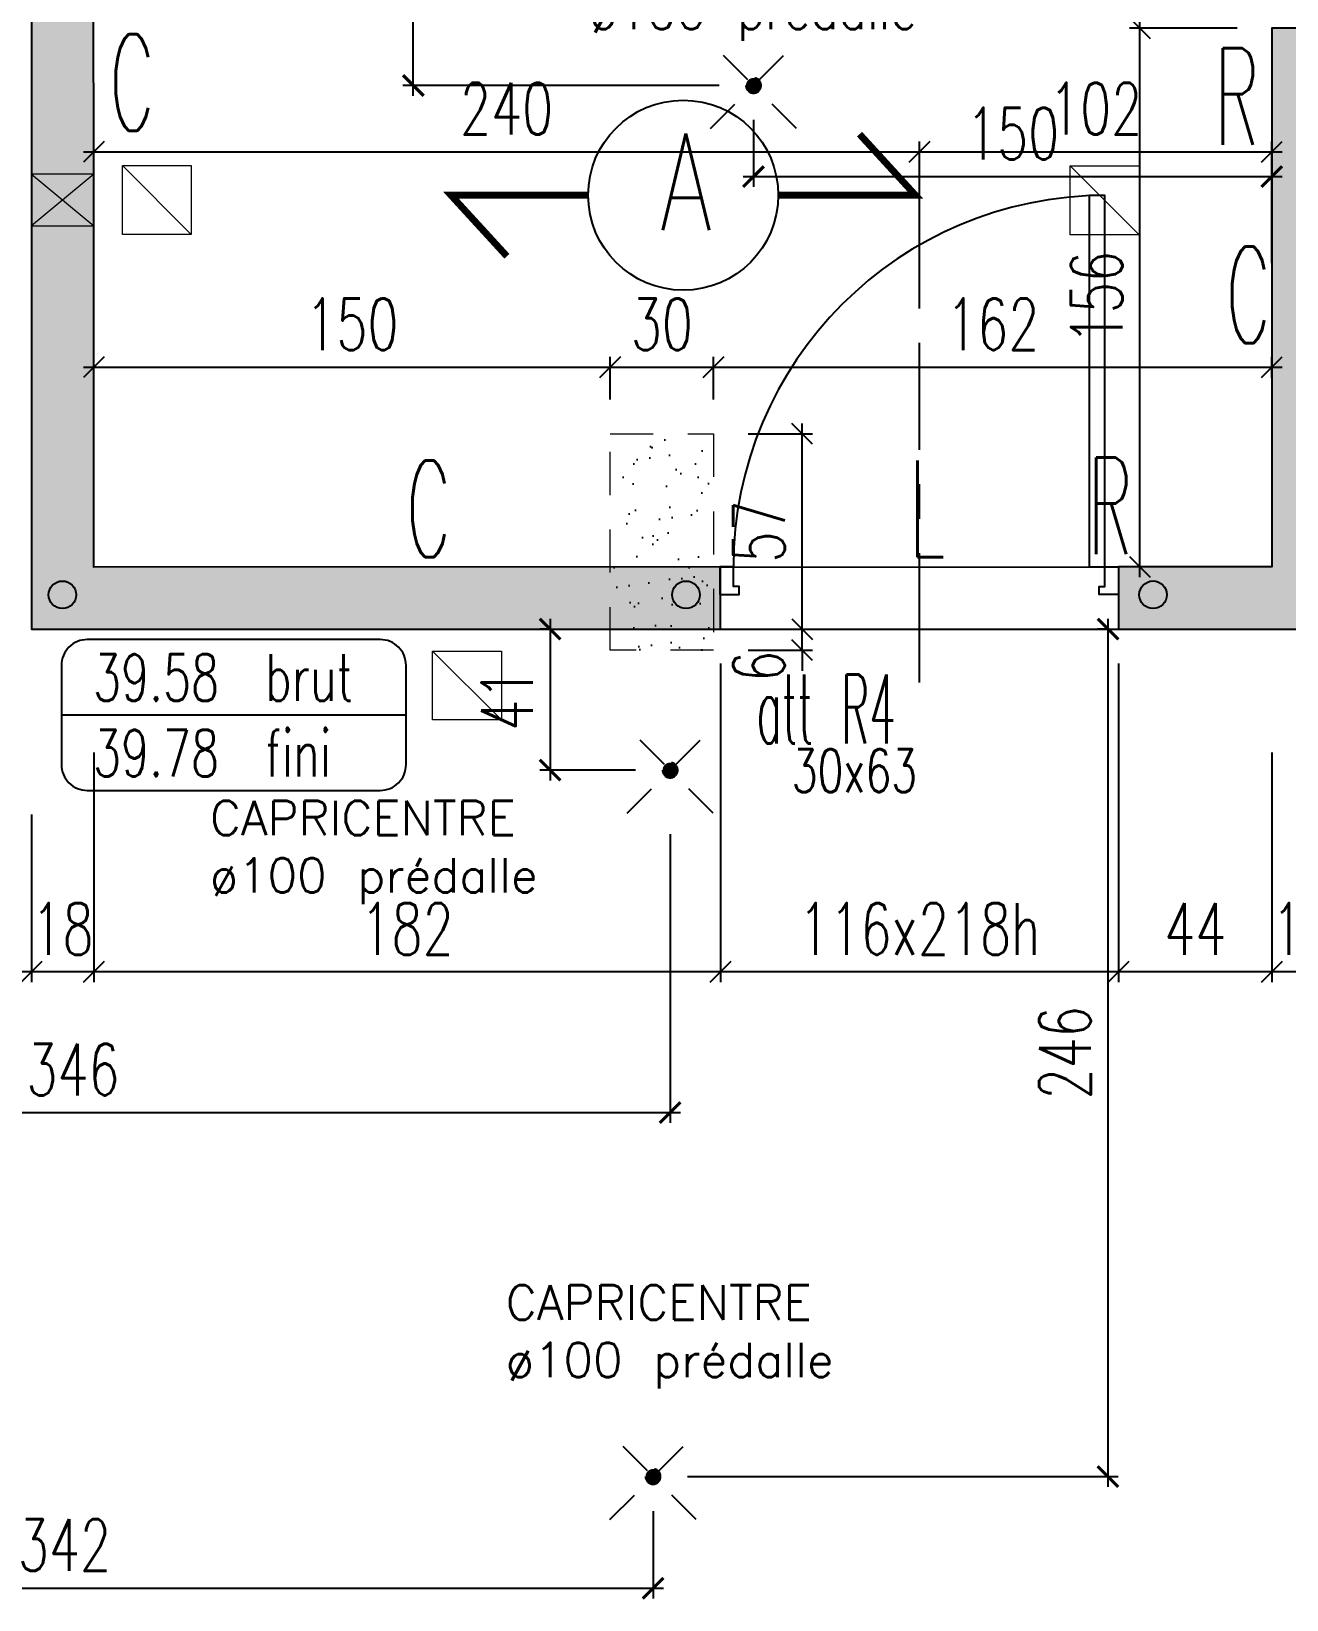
# Model space of a CAD drawing. Extents: x 308 to 787, y -199 to -146.
# Drawn here: x 369.744 to 373.385, y -172.167 to -167.617 of the extents above; entities that cross this region are included whole.
import ezdxf
from ezdxf.enums import TextEntityAlignment as Align

# ---------------------------------------------------------------- set-up
doc = ezdxf.new("R2010")
doc.units = 0
doc.header["$LTSCALE"] = 0.5
doc.header["$MEASUREMENT"] = 0
for name, pattern in [('AXES2', [1.125, 0.75, -0.125, 0.125, -0.125]), ('CACHE', [0.375, 0.25, -0.125]), ('CONTINU', [0]), ('DISCONTINU2', [0.375, 0.25, -0.125])]:
    doc.linetypes.add(name, pattern=pattern)
doc.layers.get('0').update_dxf_attribs({"linetype": 'CONTINUOUS'})
doc.layers.get('DEFPOINTS').update_dxf_attribs({"linetype": 'CONTINUOUS'})
doc.layers.add('00 - RESERVATIONS SPEC Plombier', color=90, linetype='CONTINUOUS', lineweight=20)
for name, color, linetype in [('_ SERTI RESERVATION', 210, 'CACHE'), ('AXES', 6, 'AXES2'), ('COTATION', 7, 'CONTINUOUS'), ('ELFOATTR', 7, 'CONTINUOUS'), ('HABILLAGE', 7, 'CONTINUOUS'), ('MURS', 3, 'CONTINUOUS'), ('PLANCHER', 7, 'CONTINUOUS'), ('POCHAGE', 254, 'CONTINUOUS'), ('POUTRES', 2, 'CONTINUOUS'), ('RAID', 1, 'CONTINUOUS'), ('RDC', 7, 'DISCONTINU2'), ('REPERE-CHAI', 4, 'CONTINUOUS'), ('REPERE-POUT', 4, 'CONTINUOUS'), ('REPERE-RAID', 4, 'CONTINUOUS')]:
    doc.layers.add(name, color=color, linetype=linetype)
doc.styles.add('ROMANS8', font='romans.shx', dxfattribs={"width": 0.7})
doc.styles.get("Standard").update_dxf_attribs({"font": 'txt.shx'})
doc.dimstyles.new('COT50 cm', dxfattribs={"dimtxt": 0.15, "dimasz": 0.06, "dimexe": 0.03, "dimexo": 0.1, "dimgap": 0.05, "dimtad": 1, "dimdec": 0, "dimlfac": 100, "dimzin": 0, "dimdsep": 46, "dimtxsty": 'ROMANS8', "dimblk1": 'OBLIQUE', "dimblk2": 'OBLIQUE', "dimsah": 1, "dimcen": 0.03, "dimdle": 0.03, "dimclrt": 1, "dimadec": 0, "dimazin": 0, "dimtfac": 1, "dimtdec": 0, "dimtmove": 0, "dimatfit": 3, "dimfxl": 0, "dimtolj": 1, "dimtzin": 0, "dimlwd": -1, "dimlwe": -1, "dimarcsym": 0})

# ---------------------------------------------------------------- blocks, each defined once
blk = doc.blocks.new('139')
at = {"layer": 'HABILLAGE', "color": 7}
blk.add_line((-0.6648, 0), (0.6648, 0), dxfattribs=at)
at = {"layer": 'HABILLAGE'}
blk.add_lwpolyline([(-0.5648, -0.291), (0.5648, -0.291, 0.414214), (0.6648, -0.191), (0.6648, 0.191, 0.414214), (0.5648, 0.291), (-0.5648, 0.291, 0.414214), (-0.6648, 0.191), (-0.6648, -0.191, 0.414214)], format="xyb", close=True, dxfattribs=at)
at = {"layer": 'HABILLAGE', "color": 1, "width": 0.7}
for s, p in [('brut', (0.1215, 0.054)), ('fini', (0.1215, -0.237))]:
    blk.add_text(s, height=0.18, dxfattribs=at).set_placement(p)
for tag, p in [('NIVBRUT', (-0.5425, 0.054)), ('NIVFINI', (-0.5425, -0.237))]:
    blk.add_attdef(tag, p, '', height=0.18, dxfattribs=at)
blk = doc.blocks.new('_Oblique')
at = {"layer": 'COTATION', "color": 0, "lineweight": -2}
blk.add_line((-0.5, -0.5), (0.5, 0.5), dxfattribs=at)
blk = doc.blocks.new('*D307')
at = {"layer": 'COTATION', "color": 0, "transparency": 16777216}
for p, q in [((372.9597, -169.201), (372.9597, -167.5774)), ((373.2423, -167.6074), (372.9297, -167.6074)), ((373.167, -169.171), (372.9297, -169.171))]:
    blk.add_line(p, q, dxfattribs=at)
at = {"layer": 'DEFPOINTS', "color": 0, "transparency": 16777216}
for p in [(372.9597, -167.6074), (373.3423, -167.6074), (373.267, -169.171)]:
    blk.add_point(p, dxfattribs=at)
at = {"layer": 'COTATION', "color": 0, "transparency": 16777216, "xscale": 0.06, "yscale": 0.06, "zscale": 0.06}
for p, rotation in [((372.9597, -167.6074), 90), ((372.9597, -169.171), 270)]:
    blk.add_blockref('_Oblique', p, dxfattribs=dict(at, rotation=rotation))
at = {"layer": 'COTATION', "color": 1, "transparency": 16777216, "insert": (372.8347, -168.3892), "char_height": 0.15, "attachment_point": 5, "rotation": 90, "style": 'ROMANS8'}
blk.add_mtext('\\A1;156', dxfattribs=at)
blk = doc.blocks.new('*D308')
at = {"layer": 'COTATION', "color": 0, "transparency": 16777216}
for p, q in [((373.2389, -166.4524), (372.9297, -166.4524)), ((372.9597, -167.6374), (372.9597, -166.4224)), ((373.2423, -167.6074), (372.9297, -167.6074))]:
    blk.add_line(p, q, dxfattribs=at)
at = {"layer": 'DEFPOINTS', "color": 0, "transparency": 16777216}
for p in [(372.9597, -166.4524), (373.3389, -166.4524), (373.3423, -167.6074)]:
    blk.add_point(p, dxfattribs=at)
at = {"layer": 'COTATION', "color": 0, "transparency": 16777216, "xscale": 0.06, "yscale": 0.06, "zscale": 0.06}
for p, rotation in [((372.9597, -166.4524), 90), ((372.9597, -167.6074), 270)]:
    blk.add_blockref('_Oblique', p, dxfattribs=dict(at, rotation=rotation))
at = {"layer": 'COTATION', "color": 1, "transparency": 16777216, "insert": (372.8347, -167.0287), "char_height": 0.15, "attachment_point": 5, "rotation": 90, "style": 'ROMANS8'}
blk.add_mtext('\\A1;116x218h', dxfattribs=at)
blk = doc.blocks.new('*D562')
at = {"layer": 'COTATION', "color": 0, "transparency": 16777216}
for p, q in [((373.3428, -169.7091), (373.3428, -170.376)), ((373.5228, -169.7091), (373.5228, -170.376)), ((373.5528, -170.346), (373.3128, -170.346))]:
    blk.add_line(p, q, dxfattribs=at)
at = {"layer": 'DEFPOINTS', "color": 0, "transparency": 16777216}
for p in [(373.3428, -169.6091), (373.5228, -169.6091), (373.3428, -170.346)]:
    blk.add_point(p, dxfattribs=at)
at = {"layer": 'COTATION', "color": 0, "transparency": 16777216, "xscale": 0.06, "yscale": 0.06, "zscale": 0.06, "rotation": 180}
blk.add_blockref('_Oblique', (373.3428, -170.346), dxfattribs=at)
at = {"layer": 'COTATION', "color": 0, "transparency": 16777216, "xscale": 0.06, "yscale": 0.06, "zscale": 0.06}
blk.add_blockref('_Oblique', (373.5228, -170.346), dxfattribs=at)
at = {"layer": 'COTATION', "color": 1, "transparency": 16777216, "insert": (373.4328, -170.221), "char_height": 0.15, "attachment_point": 5, "style": 'ROMANS8'}
blk.add_mtext('\\A1;18', dxfattribs=at)
blk = doc.blocks.new('*D563')
at = {"layer": 'COTATION', "color": 0, "transparency": 16777216}
for p, q in [((372.898, -169.4513), (372.898, -170.376)), ((373.3428, -169.7091), (373.3428, -170.376)), ((373.3728, -170.346), (372.868, -170.346))]:
    blk.add_line(p, q, dxfattribs=at)
at = {"layer": 'DEFPOINTS', "color": 0, "transparency": 16777216}
for p in [(372.898, -169.3513), (373.3428, -169.6091), (372.898, -170.346)]:
    blk.add_point(p, dxfattribs=at)
at = {"layer": 'COTATION', "color": 0, "transparency": 16777216, "xscale": 0.06, "yscale": 0.06, "zscale": 0.06, "rotation": 180}
blk.add_blockref('_Oblique', (372.898, -170.346), dxfattribs=at)
at = {"layer": 'COTATION', "color": 0, "transparency": 16777216, "xscale": 0.06, "yscale": 0.06, "zscale": 0.06}
blk.add_blockref('_Oblique', (373.3428, -170.346), dxfattribs=at)
at = {"layer": 'COTATION', "color": 1, "transparency": 16777216, "insert": (373.1204, -170.221), "char_height": 0.15, "attachment_point": 5, "style": 'ROMANS8'}
blk.add_mtext('\\A1;44', dxfattribs=at)
blk = doc.blocks.new('*D564')
at = {"layer": 'COTATION', "color": 0, "transparency": 16777216}
for p, q in [((371.743, -169.4513), (371.743, -170.376)), ((372.898, -169.4513), (372.898, -170.376)), ((372.928, -170.346), (371.713, -170.346))]:
    blk.add_line(p, q, dxfattribs=at)
at = {"layer": 'DEFPOINTS', "color": 0, "transparency": 16777216}
for p in [(371.743, -169.3513), (372.898, -169.3513), (371.743, -170.346)]:
    blk.add_point(p, dxfattribs=at)
at = {"layer": 'COTATION', "color": 0, "transparency": 16777216, "xscale": 0.06, "yscale": 0.06, "zscale": 0.06, "rotation": 180}
blk.add_blockref('_Oblique', (371.743, -170.346), dxfattribs=at)
at = {"layer": 'COTATION', "color": 0, "transparency": 16777216, "xscale": 0.06, "yscale": 0.06, "zscale": 0.06}
blk.add_blockref('_Oblique', (372.898, -170.346), dxfattribs=at)
at = {"layer": 'COTATION', "color": 1, "transparency": 16777216, "insert": (372.3205, -170.221), "char_height": 0.15, "attachment_point": 5, "style": 'ROMANS8'}
blk.add_mtext('\\A1;116x218h', dxfattribs=at)
blk = doc.blocks.new('*D565')
at = {"layer": 'COTATION', "color": 0, "transparency": 16777216}
for p, q in [((371.743, -169.4513), (371.743, -170.376)), ((369.9248, -169.7093), (369.9248, -170.376)), ((371.773, -170.346), (369.8948, -170.346))]:
    blk.add_line(p, q, dxfattribs=at)
at = {"layer": 'DEFPOINTS', "color": 0, "transparency": 16777216}
for p in [(371.743, -169.3513), (369.9248, -169.6093), (369.9248, -170.346)]:
    blk.add_point(p, dxfattribs=at)
at = {"layer": 'COTATION', "color": 0, "transparency": 16777216, "xscale": 0.06, "yscale": 0.06, "zscale": 0.06, "rotation": 180}
blk.add_blockref('_Oblique', (369.9248, -170.346), dxfattribs=at)
at = {"layer": 'COTATION', "color": 0, "transparency": 16777216, "xscale": 0.06, "yscale": 0.06, "zscale": 0.06}
blk.add_blockref('_Oblique', (371.743, -170.346), dxfattribs=at)
at = {"layer": 'COTATION', "color": 1, "transparency": 16777216, "insert": (370.8339, -170.221), "char_height": 0.15, "attachment_point": 5, "style": 'ROMANS8'}
blk.add_mtext('\\A1;182', dxfattribs=at)
blk = doc.blocks.new('*D566')
at = {"layer": 'COTATION', "color": 0, "transparency": 16777216}
for p, q in [((369.9248, -169.7093), (369.9248, -170.376)), ((369.7439, -169.8894), (369.7439, -170.376)), ((369.9548, -170.346), (369.7139, -170.346))]:
    blk.add_line(p, q, dxfattribs=at)
at = {"layer": 'DEFPOINTS', "color": 0, "transparency": 16777216}
for p in [(369.9248, -169.6093), (369.7439, -169.7894), (369.7439, -170.346)]:
    blk.add_point(p, dxfattribs=at)
at = {"layer": 'COTATION', "color": 0, "transparency": 16777216, "xscale": 0.06, "yscale": 0.06, "zscale": 0.06, "rotation": 180}
blk.add_blockref('_Oblique', (369.7439, -170.346), dxfattribs=at)
at = {"layer": 'COTATION', "color": 0, "transparency": 16777216, "xscale": 0.06, "yscale": 0.06, "zscale": 0.06}
blk.add_blockref('_Oblique', (369.9248, -170.346), dxfattribs=at)
at = {"layer": 'COTATION', "color": 1, "transparency": 16777216, "insert": (369.8344, -170.221), "char_height": 0.15, "attachment_point": 5, "style": 'ROMANS8'}
blk.add_mtext('\\A1;18', dxfattribs=at)
blk = doc.blocks.new('*D567')
at = {"layer": 'COTATION', "color": 0, "transparency": 16777216}
for p, q in [((368.1344, -169.8896), (368.1344, -170.376)), ((369.7439, -169.8894), (369.7439, -170.376)), ((369.7739, -170.346), (368.1044, -170.346))]:
    blk.add_line(p, q, dxfattribs=at)
at = {"layer": 'DEFPOINTS', "color": 0, "transparency": 16777216}
for p in [(368.1344, -169.7896), (369.7439, -169.7894), (368.1344, -170.346)]:
    blk.add_point(p, dxfattribs=at)
at = {"layer": 'COTATION', "color": 0, "transparency": 16777216, "xscale": 0.06, "yscale": 0.06, "zscale": 0.06, "rotation": 180}
blk.add_blockref('_Oblique', (368.1344, -170.346), dxfattribs=at)
at = {"layer": 'COTATION', "color": 0, "transparency": 16777216, "xscale": 0.06, "yscale": 0.06, "zscale": 0.06}
blk.add_blockref('_Oblique', (369.7439, -170.346), dxfattribs=at)
at = {"layer": 'COTATION', "color": 1, "transparency": 16777216, "insert": (368.9392, -170.221), "char_height": 0.15, "attachment_point": 5, "style": 'ROMANS8'}
blk.add_mtext('\\A1;161', dxfattribs=at)
blk = doc.blocks.new('*D771')
at = {"layer": 'COTATION', "color": 0, "transparency": 16777216}
for p, q in [((371.9796, -169.3513), (371.9796, -169.2913)), ((371.843, -169.3513), (372.0096, -169.3513)), ((371.9796, -169.4123), (371.9796, -169.3513)), ((371.8232, -169.4123), (372.0096, -169.4123)), ((371.9796, -169.4123), (371.9796, -169.4723))]:
    blk.add_line(p, q, dxfattribs=at)
at = {"layer": 'DEFPOINTS', "color": 0, "transparency": 16777216}
for p in [(371.743, -169.3513), (371.9796, -169.3513), (371.7232, -169.4123)]:
    blk.add_point(p, dxfattribs=at)
at = {"layer": 'COTATION', "color": 0, "transparency": 16777216, "xscale": 0.06, "yscale": 0.06, "zscale": 0.06}
for p, rotation in [((371.9796, -169.3513), 270), ((371.9796, -169.4123), 90)]:
    blk.add_blockref('_Oblique', p, dxfattribs=dict(at, rotation=rotation))
at = {"layer": 'COTATION', "color": 1, "transparency": 16777216, "insert": (371.8546, -169.4592), "char_height": 0.15, "attachment_point": 5, "rotation": 90, "style": 'ROMANS8'}
blk.add_mtext('\\A1;6', dxfattribs=at)
blk = doc.blocks.new('*D772')
at = {"layer": 'COTATION', "color": 0, "transparency": 16777216}
for p, q in [((371.9796, -169.3813), (371.9796, -168.7547)), ((371.8231, -168.7847), (372.0096, -168.7847)), ((371.843, -169.3513), (372.0096, -169.3513))]:
    blk.add_line(p, q, dxfattribs=at)
at = {"layer": 'DEFPOINTS', "color": 0, "transparency": 16777216}
for p in [(371.7231, -168.7847), (371.9796, -168.7847), (371.743, -169.3513)]:
    blk.add_point(p, dxfattribs=at)
at = {"layer": 'COTATION', "color": 0, "transparency": 16777216, "xscale": 0.06, "yscale": 0.06, "zscale": 0.06}
for p, rotation in [((371.9796, -168.7847), 90), ((371.9796, -169.3513), 270)]:
    blk.add_blockref('_Oblique', p, dxfattribs=dict(at, rotation=rotation))
at = {"layer": 'COTATION', "color": 1, "transparency": 16777216, "insert": (371.8546, -169.068), "char_height": 0.15, "attachment_point": 5, "rotation": 90, "style": 'ROMANS8'}
blk.add_mtext('\\A1;57', dxfattribs=at)
blk = doc.blocks.new('*D773')
at = {"layer": 'COTATION', "color": 0, "transparency": 16777216}
for p, q in [((369.8948, -168.5916), (371.4531, -168.5916)), ((369.9248, -168.6628), (369.9248, -168.5616)), ((371.4231, -168.6847), (371.4231, -168.5616))]:
    blk.add_line(p, q, dxfattribs=at)
at = {"layer": 'DEFPOINTS', "color": 0, "transparency": 16777216}
for p in [(371.4231, -168.5916), (369.9248, -168.7628), (371.4231, -168.7847)]:
    blk.add_point(p, dxfattribs=at)
at = {"layer": 'COTATION', "color": 0, "transparency": 16777216, "xscale": 0.06, "yscale": 0.06, "zscale": 0.06, "rotation": 180}
blk.add_blockref('_Oblique', (369.9248, -168.5916), dxfattribs=at)
at = {"layer": 'COTATION', "color": 0, "transparency": 16777216, "xscale": 0.06, "yscale": 0.06, "zscale": 0.06}
blk.add_blockref('_Oblique', (371.4231, -168.5916), dxfattribs=at)
at = {"layer": 'COTATION', "color": 1, "transparency": 16777216, "insert": (370.674, -168.4666), "char_height": 0.15, "attachment_point": 5, "style": 'ROMANS8'}
blk.add_mtext('\\A1;150', dxfattribs=at)
blk = doc.blocks.new('*D774')
at = {"layer": 'COTATION', "color": 0, "transparency": 16777216}
for p, q in [((371.3931, -168.5916), (371.7531, -168.5916)), ((371.4231, -168.6847), (371.4231, -168.5616)), ((371.7231, -168.6847), (371.7231, -168.5616))]:
    blk.add_line(p, q, dxfattribs=at)
at = {"layer": 'DEFPOINTS', "color": 0, "transparency": 16777216}
for p in [(371.7231, -168.5916), (371.4231, -168.7847), (371.7231, -168.7847)]:
    blk.add_point(p, dxfattribs=at)
at = {"layer": 'COTATION', "color": 0, "transparency": 16777216, "xscale": 0.06, "yscale": 0.06, "zscale": 0.06, "rotation": 180}
blk.add_blockref('_Oblique', (371.4231, -168.5916), dxfattribs=at)
at = {"layer": 'COTATION', "color": 0, "transparency": 16777216, "xscale": 0.06, "yscale": 0.06, "zscale": 0.06}
blk.add_blockref('_Oblique', (371.7231, -168.5916), dxfattribs=at)
at = {"layer": 'COTATION', "color": 1, "transparency": 16777216, "insert": (371.5731, -168.4666), "char_height": 0.15, "attachment_point": 5, "style": 'ROMANS8'}
blk.add_mtext('\\A1;30', dxfattribs=at)
blk = doc.blocks.new('*D775')
at = {"layer": 'COTATION', "color": 0, "transparency": 16777216}
for p, q in [((371.6931, -168.5916), (373.3727, -168.5916)), ((371.7231, -168.6847), (371.7231, -168.5616)), ((373.3427, -168.6217), (373.3427, -168.5616))]:
    blk.add_line(p, q, dxfattribs=at)
at = {"layer": 'DEFPOINTS', "color": 0, "transparency": 16777216}
for p in [(373.3427, -168.5916), (373.3427, -168.7217), (371.7231, -168.7847)]:
    blk.add_point(p, dxfattribs=at)
at = {"layer": 'COTATION', "color": 0, "transparency": 16777216, "xscale": 0.06, "yscale": 0.06, "zscale": 0.06, "rotation": 180}
blk.add_blockref('_Oblique', (371.7231, -168.5916), dxfattribs=at)
at = {"layer": 'COTATION', "color": 0, "transparency": 16777216, "xscale": 0.06, "yscale": 0.06, "zscale": 0.06}
blk.add_blockref('_Oblique', (373.3427, -168.5916), dxfattribs=at)
at = {"layer": 'COTATION', "color": 1, "transparency": 16777216, "insert": (372.5329, -168.4666), "char_height": 0.15, "attachment_point": 5, "style": 'ROMANS8'}
blk.add_mtext('\\A1;162', dxfattribs=at)
blk = doc.blocks.new('A$C6B096A38')
at = {"layer": 'POCHAGE'}
h = blk.add_hatch(dxfattribs=at)
h.set_pattern_fill('AR-SAND', color=0, scale=0.07)
h.set_pattern_definition([(37.5, (-513.79323, 160.44126), (-0.004409535, 0.134877664), [0, -0.1064, 0, -0.119, 0, -0.11375]), (7.5, (-513.79323, 160.44126), (0.12388437, 0.197550225), [0, -0.0574, 0, -0.0959, 0, -0.03675]), (327.5, (-513.87933, 160.44126), (0.21798993, 0.000396134), [0, -0.035, 0, -0.126, 0, -0.1645]), (317.5, (-513.87933, 160.44126), (0.21042886, 0.06143729), [0, -0.0175, 0, -0.0826, 0, -0.0945])])
h.paths.add_polyline_path([(25.6273, -8.3435), (25.3273, -8.3435), (25.3274, -8.971), (25.6274, -8.971)])
at = {"layer": 'RDC', "linetype": 'CACHE', "lineweight": 15}
blk.add_lwpolyline([(25.6274, -8.971), (25.3274, -8.971), (25.3273, -8.3435), (25.6273, -8.3435)], close=True, dxfattribs=at)
blk = doc.blocks.new('*D1010')
at = {"layer": 'COTATION', "color": 0, "transparency": 16777216}
for p, q in [((369.9248, -168.3757), (369.9248, -167.9361)), ((372.3205, -168.4206), (372.3205, -167.9361)), ((369.8948, -167.9661), (372.3505, -167.9661))]:
    blk.add_line(p, q, dxfattribs=at)
at = {"layer": 'DEFPOINTS', "color": 0, "transparency": 16777216}
for p in [(372.3205, -167.9661), (369.9248, -168.4757), (372.3205, -168.5206)]:
    blk.add_point(p, dxfattribs=at)
at = {"layer": 'COTATION', "color": 0, "transparency": 16777216, "xscale": 0.06, "yscale": 0.06, "zscale": 0.06, "rotation": 180}
blk.add_blockref('_Oblique', (369.9248, -167.9661), dxfattribs=at)
at = {"layer": 'COTATION', "color": 0, "transparency": 16777216, "xscale": 0.06, "yscale": 0.06, "zscale": 0.06}
blk.add_blockref('_Oblique', (372.3205, -167.9661), dxfattribs=at)
at = {"layer": 'COTATION', "color": 1, "transparency": 16777216, "insert": (371.1226, -167.8411), "char_height": 0.15, "attachment_point": 5, "style": 'ROMANS8'}
blk.add_mtext('\\A1;240', dxfattribs=at)
blk = doc.blocks.new('*D1011')
at = {"layer": 'COTATION', "color": 0, "transparency": 16777216}
for p, q in [((372.3205, -168.4206), (372.3205, -167.9361)), ((373.3425, -168.2892), (373.3425, -167.9361)), ((372.2905, -167.9661), (373.3725, -167.9661))]:
    blk.add_line(p, q, dxfattribs=at)
at = {"layer": 'DEFPOINTS', "color": 0, "transparency": 16777216}
for p in [(373.3425, -167.9661), (373.3425, -168.3892), (372.3205, -168.5206)]:
    blk.add_point(p, dxfattribs=at)
at = {"layer": 'COTATION', "color": 0, "transparency": 16777216, "xscale": 0.06, "yscale": 0.06, "zscale": 0.06, "rotation": 180}
blk.add_blockref('_Oblique', (372.3205, -167.9661), dxfattribs=at)
at = {"layer": 'COTATION', "color": 0, "transparency": 16777216, "xscale": 0.06, "yscale": 0.06, "zscale": 0.06}
blk.add_blockref('_Oblique', (373.3425, -167.9661), dxfattribs=at)
at = {"layer": 'COTATION', "color": 1, "transparency": 16777216, "insert": (372.8315, -167.8411), "char_height": 0.15, "attachment_point": 5, "style": 'ROMANS8'}
blk.add_mtext('\\A1;102', dxfattribs=at)
blk = doc.blocks.new('Ldouille')
h = blk.add_hatch(color=256)
h.dxf.hatch_style = 1
h.paths.add_polyline_path([(8.8, 0, 1), (-8.8, 0, 1)])
for p, q in [((-50, 50), (50, -50)), ((50, 50), (-50, -50))]:
    blk.add_line(p, q)
blk.add_circle((0, 0), 8.82)
at = {"layer": 'ELFOATTR', "flags": 11}
for tag, p in [('LUM', (45.3, -4.4, 0)), ('NOM', (45.3, -21.2, 0))]:
    blk.add_attdef(tag, p, '', height=10, dxfattribs=at)
blk = doc.blocks.new('_ArchTick')
at = {"color": 0, "linetype": 'ByBlock', "const_width": 0.15}
blk.add_lwpolyline([(-0.5, -0.5), (0.5, 0.5)], dxfattribs=at)
blk = doc.blocks.new('*D1078')
at = {"layer": '_ SERTI RESERVATION', "color": 0, "linetype": 'CONTINU', "transparency": 16777216}
for p, q in [((371.2489, -169.3213), (371.2489, -169.7905)), ((371.2489, -169.3513), (371.2189, -169.3513)), ((371.497, -169.7605), (371.2189, -169.7605))]:
    blk.add_line(p, q, dxfattribs=at)
at = {"layer": 'DEFPOINTS', "color": 0, "linetype": 'CONTINU', "transparency": 16777216}
for p in [(371.2489, -169.3513), (371.2489, -169.7605), (371.597, -169.7605)]:
    blk.add_point(p, dxfattribs=at)
at = {"layer": '_ SERTI RESERVATION', "color": 0, "linetype": 'CONTINU', "transparency": 16777216, "xscale": 0.06, "yscale": 0.06, "zscale": 0.06}
for p, rotation in [((371.2489, -169.3513), 90), ((371.2489, -169.7605), 270)]:
    blk.add_blockref('_ArchTick', p, dxfattribs=dict(at, rotation=rotation))
at = {"layer": '_ SERTI RESERVATION', "linetype": 'CONTINU', "transparency": 16777216, "insert": (371.1239, -169.5559), "char_height": 0.15, "attachment_point": 5, "rotation": 90, "style": 'ROMANS8'}
blk.add_mtext('\\A1;41', dxfattribs=at)
blk = doc.blocks.new('*D1079')
at = {"layer": '_ SERTI RESERVATION', "color": 0, "linetype": 'CONTINU', "transparency": 16777216}
for p, q in [((371.597, -169.9465), (371.597, -170.7842)), ((368.1323, -170.7093), (368.1323, -170.7842)), ((368.1023, -170.7542), (371.627, -170.7542))]:
    blk.add_line(p, q, dxfattribs=at)
at = {"layer": 'DEFPOINTS', "color": 0, "linetype": 'CONTINU', "transparency": 16777216}
for p in [(371.597, -169.8465), (368.1323, -170.6093), (371.597, -170.7542)]:
    blk.add_point(p, dxfattribs=at)
at = {"layer": '_ SERTI RESERVATION', "color": 0, "linetype": 'CONTINU', "transparency": 16777216, "xscale": 0.06, "yscale": 0.06, "zscale": 0.06, "rotation": 180}
blk.add_blockref('_ArchTick', (368.1323, -170.7542), dxfattribs=at)
at = {"layer": '_ SERTI RESERVATION', "color": 0, "linetype": 'CONTINU', "transparency": 16777216, "xscale": 0.06, "yscale": 0.06, "zscale": 0.06}
blk.add_blockref('_ArchTick', (371.597, -170.7542), dxfattribs=at)
at = {"layer": '_ SERTI RESERVATION', "linetype": 'CONTINU', "transparency": 16777216, "insert": (369.8647, -170.6292), "char_height": 0.15, "attachment_point": 5, "style": 'ROMANS8'}
blk.add_mtext('\\A1;346', dxfattribs=at)
blk = doc.blocks.new('*D1080')
at = {"layer": '_ SERTI RESERVATION', "color": 0, "linetype": 'CONTINU', "transparency": 16777216}
for p, q in [((368.1325, -171.8113), (368.1325, -172.1642)), ((371.5475, -171.9103), (371.5475, -172.1642)), ((368.1025, -172.1342), (371.5775, -172.1342))]:
    blk.add_line(p, q, dxfattribs=at)
at = {"layer": 'DEFPOINTS', "color": 0, "linetype": 'CONTINU', "transparency": 16777216}
for p in [(368.1325, -171.7113), (371.5475, -171.8103), (371.5475, -172.1342)]:
    blk.add_point(p, dxfattribs=at)
at = {"layer": '_ SERTI RESERVATION', "color": 0, "linetype": 'CONTINU', "transparency": 16777216, "xscale": 0.06, "yscale": 0.06, "zscale": 0.06, "rotation": 180}
blk.add_blockref('_ArchTick', (368.1325, -172.1342), dxfattribs=at)
at = {"layer": '_ SERTI RESERVATION', "color": 0, "linetype": 'CONTINU', "transparency": 16777216, "xscale": 0.06, "yscale": 0.06, "zscale": 0.06}
blk.add_blockref('_ArchTick', (371.5475, -172.1342), dxfattribs=at)
at = {"layer": '_ SERTI RESERVATION', "linetype": 'CONTINU', "transparency": 16777216, "insert": (369.84, -172.0092), "char_height": 0.15, "attachment_point": 5, "style": 'ROMANS8'}
blk.add_mtext('\\A1;342', dxfattribs=at)
blk = doc.blocks.new('*D1081')
at = {"layer": '_ SERTI RESERVATION', "color": 0, "linetype": 'CONTINU', "transparency": 16777216}
for p, q in [((372.8672, -169.3212), (372.8672, -171.8403)), ((372.8672, -169.3512), (372.8372, -169.3512)), ((371.6475, -171.8103), (372.8972, -171.8103))]:
    blk.add_line(p, q, dxfattribs=at)
at = {"layer": 'DEFPOINTS', "color": 0, "linetype": 'CONTINU', "transparency": 16777216}
for p in [(372.898, -169.3512), (371.5475, -171.8103), (372.8672, -171.8103)]:
    blk.add_point(p, dxfattribs=at)
at = {"layer": '_ SERTI RESERVATION', "color": 0, "linetype": 'CONTINU', "transparency": 16777216, "xscale": 0.06, "yscale": 0.06, "zscale": 0.06}
for p, rotation in [((372.8672, -169.3512), 90), ((372.8672, -171.8103), 270)]:
    blk.add_blockref('_ArchTick', p, dxfattribs=dict(at, rotation=rotation))
at = {"layer": '_ SERTI RESERVATION', "linetype": 'CONTINU', "transparency": 16777216, "insert": (372.7422, -170.5808), "char_height": 0.15, "attachment_point": 5, "rotation": 90, "style": 'ROMANS8'}
blk.add_mtext('\\A1;246', dxfattribs=at)
blk = doc.blocks.new('*D1082')
at = {"layer": '_ SERTI RESERVATION', "color": 0, "linetype": 'CONTINU', "transparency": 16777216}
for p, q in [((371.839, -167.8738), (371.839, -168.0682)), ((373.3423, -167.8733), (373.3423, -168.0682)), ((371.809, -168.0382), (373.3723, -168.0382))]:
    blk.add_line(p, q, dxfattribs=at)
at = {"layer": 'DEFPOINTS', "color": 0, "linetype": 'CONTINU', "transparency": 16777216}
for p in [(371.839, -167.7738), (373.3423, -167.7733), (373.3423, -168.0382)]:
    blk.add_point(p, dxfattribs=at)
at = {"layer": '_ SERTI RESERVATION', "color": 0, "linetype": 'CONTINU', "transparency": 16777216, "xscale": 0.06, "yscale": 0.06, "zscale": 0.06, "rotation": 180}
blk.add_blockref('_ArchTick', (371.839, -168.0382), dxfattribs=at)
at = {"layer": '_ SERTI RESERVATION', "color": 0, "linetype": 'CONTINU', "transparency": 16777216, "xscale": 0.06, "yscale": 0.06, "zscale": 0.06}
blk.add_blockref('_ArchTick', (373.3423, -168.0382), dxfattribs=at)
at = {"layer": '_ SERTI RESERVATION', "linetype": 'CONTINU', "transparency": 16777216, "insert": (372.5907, -167.9132), "char_height": 0.15, "attachment_point": 5, "style": 'ROMANS8'}
blk.add_mtext('\\A1;150', dxfattribs=at)
blk = doc.blocks.new('*D1083')
at = {"layer": '_ SERTI RESERVATION', "color": 0, "linetype": 'CONTINU', "transparency": 16777216}
for p, q in [((371.739, -166.3591), (370.822, -166.3591)), ((370.852, -167.8038), (370.852, -166.3291)), ((371.739, -167.7738), (370.822, -167.7738))]:
    blk.add_line(p, q, dxfattribs=at)
at = {"layer": 'DEFPOINTS', "color": 0, "linetype": 'CONTINU', "transparency": 16777216}
for p in [(370.852, -166.3591), (371.839, -166.3591), (371.839, -167.7738)]:
    blk.add_point(p, dxfattribs=at)
at = {"layer": '_ SERTI RESERVATION', "color": 0, "linetype": 'CONTINU', "transparency": 16777216, "xscale": 0.06, "yscale": 0.06, "zscale": 0.06}
for p, rotation in [((370.852, -166.3591), 90), ((370.852, -167.7738), 270)]:
    blk.add_blockref('_ArchTick', p, dxfattribs=dict(at, rotation=rotation))
at = {"layer": '_ SERTI RESERVATION', "linetype": 'CONTINU', "transparency": 16777216, "insert": (370.727, -167.0665), "char_height": 0.15, "attachment_point": 5, "rotation": 90, "style": 'ROMANS8'}
blk.add_mtext('\\A1;141', dxfattribs=at)

msp = doc.modelspace()

# ---------------------------------------------------------------- hatches: boundary and pattern name
at = {"layer": 'POCHAGE'}
for points in [[(374.873, -162.8514), (374.873, -169.1709), (373.5228, -169.1709), (373.5228, -167.6074), (373.3423, -167.6074), (373.3428, -169.171), (372.898, -169.1709), (372.898, -169.3513), (375.033, -169.3512), (375.033, -162.6513), (353.2359, -162.6513), (353.2359, -160.4413), (346.1362, -160.4413), (346.1362, -160.6413), (353.0362, -160.6413), (353.0355, -167.7513), (353.2362, -167.7513), (353.2362, -162.8513)], [(369.7441, -166.3595), (369.7439, -169.3512), (371.743, -169.3513), (371.743, -169.171), (369.9248, -169.1711), (369.9246, -166.3585), (369.9846, -166.3585), (369.9847, -166.179), (368.1341, -166.179), (368.1337, -162.8513), (367.9535, -162.8513), (367.9524, -169.3513), (368.1344, -169.3511), (368.1341, -166.3595)]]:
    msp.add_hatch(color=256, dxfattribs=at).paths.add_polyline_path(points)
at = {"layer": 'RAID'}
for points in [[(369.834, -169.2917, -1), (369.834, -169.2117, -1)], [(371.643, -169.2917, -1), (371.643, -169.2117, -1)], [(372.998, -169.2916, 1), (372.998, -169.2116, 1)]]:
    msp.add_hatch(color=256, dxfattribs=at).paths.add_polyline_path(points)

# ---------------------------------------------------------------- linework, layer by layer
for p, q in [((371.7408, -169.1709), (371.7408, -169.2504)), ((372.898, -169.171), (372.898, -169.2504))]:
    msp.add_line(p, q)
msp.add_lwpolyline([(372.8129, -169.171), (372.8583, -169.171), (372.8583, -168.0932), (372.8129, -168.0932)], close=True)
for points in [[(371.7408, -169.2504), (371.7777, -169.2504), (371.7777, -169.2504), (371.7975, -169.2504), (371.7975, -169.2277), (371.7805, -169.2277), (371.7805, -169.1709), (371.7691, -169.1709), (371.7691, -169.1709), (371.7408, -169.1709)], [(372.898, -169.2504), (372.8781, -169.2504), (372.8781, -169.2504), (372.8413, -169.2504), (372.8413, -169.2277), (372.8583, -169.2277), (372.8583, -169.171), (372.8696, -169.171), (372.8696, -169.171), (372.898, -169.171)]]:
    msp.add_lwpolyline(points)
msp.add_arc((372.8583, -169.1709), 1.0778, 89.9991, 179.9991)
at = {"layer": '00 - RESERVATIONS SPEC Plombier', "color": 100}
for p, q in [((370.008, -168.0063), (370.208, -168.2063)), ((372.758, -168.007), (372.958, -168.207)), ((369.9248, -168.0313), (369.744, -168.1813)), ((369.744, -168.0313), (369.9248, -168.1813)), ((370.9076, -169.4148), (371.1076, -169.6148))]:
    msp.add_line(p, q, dxfattribs=at)
for points in [[(370.008, -168.0063), (370.208, -168.0063), (370.208, -168.2063), (370.008, -168.2063)], [(372.758, -168.007), (372.958, -168.007), (372.958, -168.207), (372.758, -168.207)], [(369.9248, -168.0313), (369.744, -168.0313), (369.744, -168.1813), (369.9248, -168.1813)], [(370.9076, -169.4148), (371.1076, -169.4148), (371.1076, -169.6148), (370.9076, -169.6148)]]:
    msp.add_lwpolyline(points, close=True, dxfattribs=at)
at = {"layer": 'AXES', "color": 1}
msp.add_line((372.3205, -169.5061), (372.3205, -168.5206), dxfattribs=at)
at = {"layer": 'MURS'}
for points in [[(353.2362, -162.8513), (374.873, -162.8514), (374.873, -169.1709), (373.5228, -169.1709), (373.5228, -167.6074), (373.3423, -167.6074), (373.3428, -169.171), (372.898, -169.171), (372.898, -169.3513), (375.033, -169.3512), (375.033, -162.6513)], [(367.9535, -162.8513), (367.9524, -169.3513), (368.1344, -169.3511), (368.1341, -166.3595), (369.7441, -166.3595), (369.7439, -169.3512), (371.743, -169.3513), (371.743, -169.171), (369.9248, -169.1711), (369.9246, -166.3585), (369.9846, -166.3585), (369.9847, -166.179), (368.1341, -166.179), (368.1337, -162.8513)]]:
    msp.add_lwpolyline(points, dxfattribs=at)
at = {"layer": 'PLANCHER', "color": 1, "const_width": 0.02}
for points in [[(371.9106, -168.0922), (372.3087, -168.0922), (372.1464, -167.915)], [(371.3593, -168.0922), (370.9612, -168.0922), (371.1235, -168.2694)]]:
    msp.add_lwpolyline(points, dxfattribs=at)
at = {"layer": 'PLANCHER', "color": 1}
msp.add_circle((371.635, -168.0922), 0.2757, dxfattribs=at)
at = {"layer": 'POUTRES'}
for p, q in [((371.743, -169.1713), (372.898, -169.171)), ((371.743, -169.3513), (372.898, -169.3512))]:
    msp.add_line(p, q, dxfattribs=at)
at = {"layer": 'RAID'}
for centre in [(369.834, -169.2517), (371.643, -169.2517), (372.998, -169.2516)]:
    msp.add_circle(centre, 0.04, dxfattribs=at)

# ---------------------------------------------------------------- block references
at = {"layer": '_ SERTI RESERVATION', "xscale": -0.002500000019839044, "yscale": 0.002500000019839044, "zscale": 0.003999999999999999, "rotation": 180}
for p in [(371.839, -167.7738), (371.597, -169.7605), (371.5475, -171.8103)]:
    msp.add_blockref('Ldouille', p, dxfattribs=at)
at = {"layer": 'HABILLAGE', "color": 1, "xscale": 0.7521624, "yscale": 0.7521624, "zscale": 0.7521624}
msp.add_blockref('139', (370.331, -169.6004), dxfattribs=at).add_auto_attribs({'NIVBRUT': '39.58', 'NIVFINI': '39.78'})
at = {"layer": 'RDC'}
msp.add_blockref('A$C6B096A38', (346.0959, -160.4413), dxfattribs=at)

# ---------------------------------------------------------------- texts
at = {"layer": '_ SERTI RESERVATION', "linetype": 'ByBlock', "char_height": 0.1, "attachment_point": 1}
for insert in [(371.3628, -167.3438), (370.262, -169.8492), (371.1205, -171.2551)]:
    msp.add_mtext_dynamic_manual_height_columns('CAPRICENTRE\\Pø100 prédalle', width=1.472691, gutter_width=7.9227, heights=[0], dxfattribs=dict(at, insert=insert))
at = {"layer": 'PLANCHER', "color": 1, "width": 0.7}
msp.add_text('A', height=0.28, dxfattribs=at).set_placement((371.6427, -168.0535), align=Align.MIDDLE)
at = {"layer": 'REPERE-CHAI', "color": 4, "width": 0.519}
for p in [(369.9703, -167.9051), (373.2087, -168.5215), (370.8306, -169.1424)]:
    msp.add_text('C', height=0.28, dxfattribs=at).set_placement(p)
at = {"layer": 'REPERE-POUT', "width": 0.519}
msp.add_text('L', height=0.28, dxfattribs=at).set_placement((372.2898, -169.1421))
at = {"layer": 'REPERE-RAID', "color": 4}
for s, height, width, p in [('R', 0.28, 0.519, (373.1754, -167.9458)), ('R', 0.28, 0.519, (372.8076, -169.1335)), ('att R4', 0.2, 0.45, (371.8474, -169.6829))]:
    msp.add_text(s, height=height, dxfattribs=dict(at, width=width)).set_placement(p)
at = {"layer": 'REPERE-RAID', "color": 1, "style": 'ROMANS8', "width": 0.7}
msp.add_text('30x63', height=0.125, dxfattribs=at).set_placement((371.9498, -169.8247))

# ---------------------------------------------------------------- dimensions: what is measured, and where the dimension line sits
at = {"layer": '_ SERTI RESERVATION', "linetype": 'CONTINU'}
for base, p1, p2, picture, middle in [((370.852, -166.3591), (371.839, -167.7738), (371.839, -166.3591), '*D1083', (370.727, -167.0665)), ((371.2489, -169.7605), (371.2489, -169.3513), (371.597, -169.7605), '*D1078', (371.1239, -169.5559)), ((372.8672, -171.8103), (372.898, -169.3512), (371.5475, -171.8103), '*D1081', (372.7422, -170.5808))]:
    dim = msp.add_linear_dim(base=base, p1=p1, p2=p2, angle=90, dimstyle='COT50 cm', override={"dimblk": 'ArchTick', "dimsah": 0, "dimclrt": 256, "dimfxl": 3}, dxfattribs=at)
    dim.commit()
    dim.dimension.update_dxf_attribs({"geometry": picture, "text_midpoint": middle})
for base, p1, p2, picture, middle in [((373.3423, -168.0382), (371.839, -167.7738), (373.3423, -167.7733), '*D1082', (372.5907, -167.9132)), ((371.597, -170.7542), (368.1323, -170.6093), (371.597, -169.8465), '*D1079', (369.8647, -170.6292)), ((371.54748, -172.13422), (368.13247, -171.71127), (371.54748, -171.8103), '*D1080', (369.83998, -172.00922))]:
    dim = msp.add_linear_dim(base=base, p1=p1, p2=p2, dimstyle='COT50 cm', override={"dimblk": 'ArchTick', "dimsah": 0, "dimclrt": 256, "dimfxl": 3}, dxfattribs=at)
    dim.commit()
    dim.dimension.update_dxf_attribs({"geometry": picture, "text_midpoint": middle})
at = {"layer": 'COTATION'}
dim = msp.add_linear_dim(base=(372.959733579, -166.4524334613), p1=(373.3422537977, -167.6074334613), p2=(373.3389307489, -166.4524334613), angle=90, text='<>x218h', dimstyle='COT50 cm', override={"dimtmove": 1}, dxfattribs=at)
dim.commit()
dim.dimension.update_dxf_attribs({"geometry": '*D308', "text_midpoint": (372.959733579, -167.0286687014), "dimtype": 160})
dim = msp.add_linear_dim(base=(372.9597, -167.6074), p1=(373.267, -169.171), p2=(373.3423, -167.6074), angle=90, dimstyle='COT50 cm', dxfattribs=at)
dim.commit()
dim.dimension.update_dxf_attribs({"geometry": '*D307', "text_midpoint": (372.8347, -168.3892)})
for base, p1, p2, picture, middle in [((372.3205, -167.9661), (369.9248, -168.4757), (372.3205, -168.5206), '*D1010', (371.1226, -167.8411)), ((373.3425, -167.9661), (372.3205, -168.5206), (373.3425, -168.3892), '*D1011', (372.8315, -167.8411)), ((371.4231, -168.5916), (369.9248, -168.7628), (371.4231, -168.7847), '*D773', (370.674, -168.4666)), ((371.7231, -168.5916), (371.4231, -168.7847), (371.7231, -168.7847), '*D774', (371.5731, -168.4666)), ((373.3427, -168.5916), (371.7231, -168.7847), (373.3427, -168.7217), '*D775', (372.5329, -168.4666)), ((369.9248, -170.346), (371.743, -169.3513), (369.9248, -169.6093), '*D565', (370.8339, -170.221)), ((372.898, -170.346), (373.3428, -169.6091), (372.898, -169.3513), '*D563', (373.1204, -170.221)), ((368.1344, -170.346), (369.7439, -169.7894), (368.1344, -169.7896), '*D567', (368.9392, -170.221))]:
    dim = msp.add_linear_dim(base=base, p1=p1, p2=p2, dimstyle='COT50 cm', override={"dimtmove": 1}, dxfattribs=at)
    dim.commit()
    dim.dimension.update_dxf_attribs({"geometry": picture, "text_midpoint": middle})
dim = msp.add_linear_dim(base=(371.9796, -168.7847), p1=(371.743, -169.3513), p2=(371.7231, -168.7847), angle=90, dimstyle='COT50 cm', override={"dimtmove": 1}, dxfattribs=at)
dim.commit()
dim.dimension.update_dxf_attribs({"geometry": '*D772', "text_midpoint": (371.8546, -169.068)})
dim = msp.add_linear_dim(base=(371.9796, -169.3513), p1=(371.7232, -169.4123), p2=(371.743, -169.3513), angle=90, dimstyle='COT50 cm', override={"dimtmove": 1}, dxfattribs=at)
dim.commit()
dim.dimension.update_dxf_attribs({"geometry": '*D771', "text_midpoint": (371.9796, -169.4592), "dimtype": 160})
dim = msp.add_linear_dim(base=(371.74299, -170.346), p1=(372.89802, -169.3513), p2=(371.74299, -169.3513), text='<>x218h', dimstyle='COT50 cm', override={"dimtmove": 1}, dxfattribs=at)
dim.commit()
dim.dimension.update_dxf_attribs({"geometry": '*D564', "text_midpoint": (372.3205, -170.221)})
for base, p1, p2, picture, middle in [((369.7439, -170.346), (369.9248, -169.6093), (369.7439, -169.7894), '*D566', (369.8344, -170.346)), ((373.3428, -170.346), (373.5228, -169.6091), (373.3428, -169.6091), '*D562', (373.4328, -170.346))]:
    dim = msp.add_linear_dim(base=base, p1=p1, p2=p2, dimstyle='COT50 cm', override={"dimtmove": 1}, dxfattribs=at)
    dim.commit()
    dim.dimension.update_dxf_attribs({"geometry": picture, "text_midpoint": middle, "dimtype": 160})

doc.saveas('drawing.dxf')
